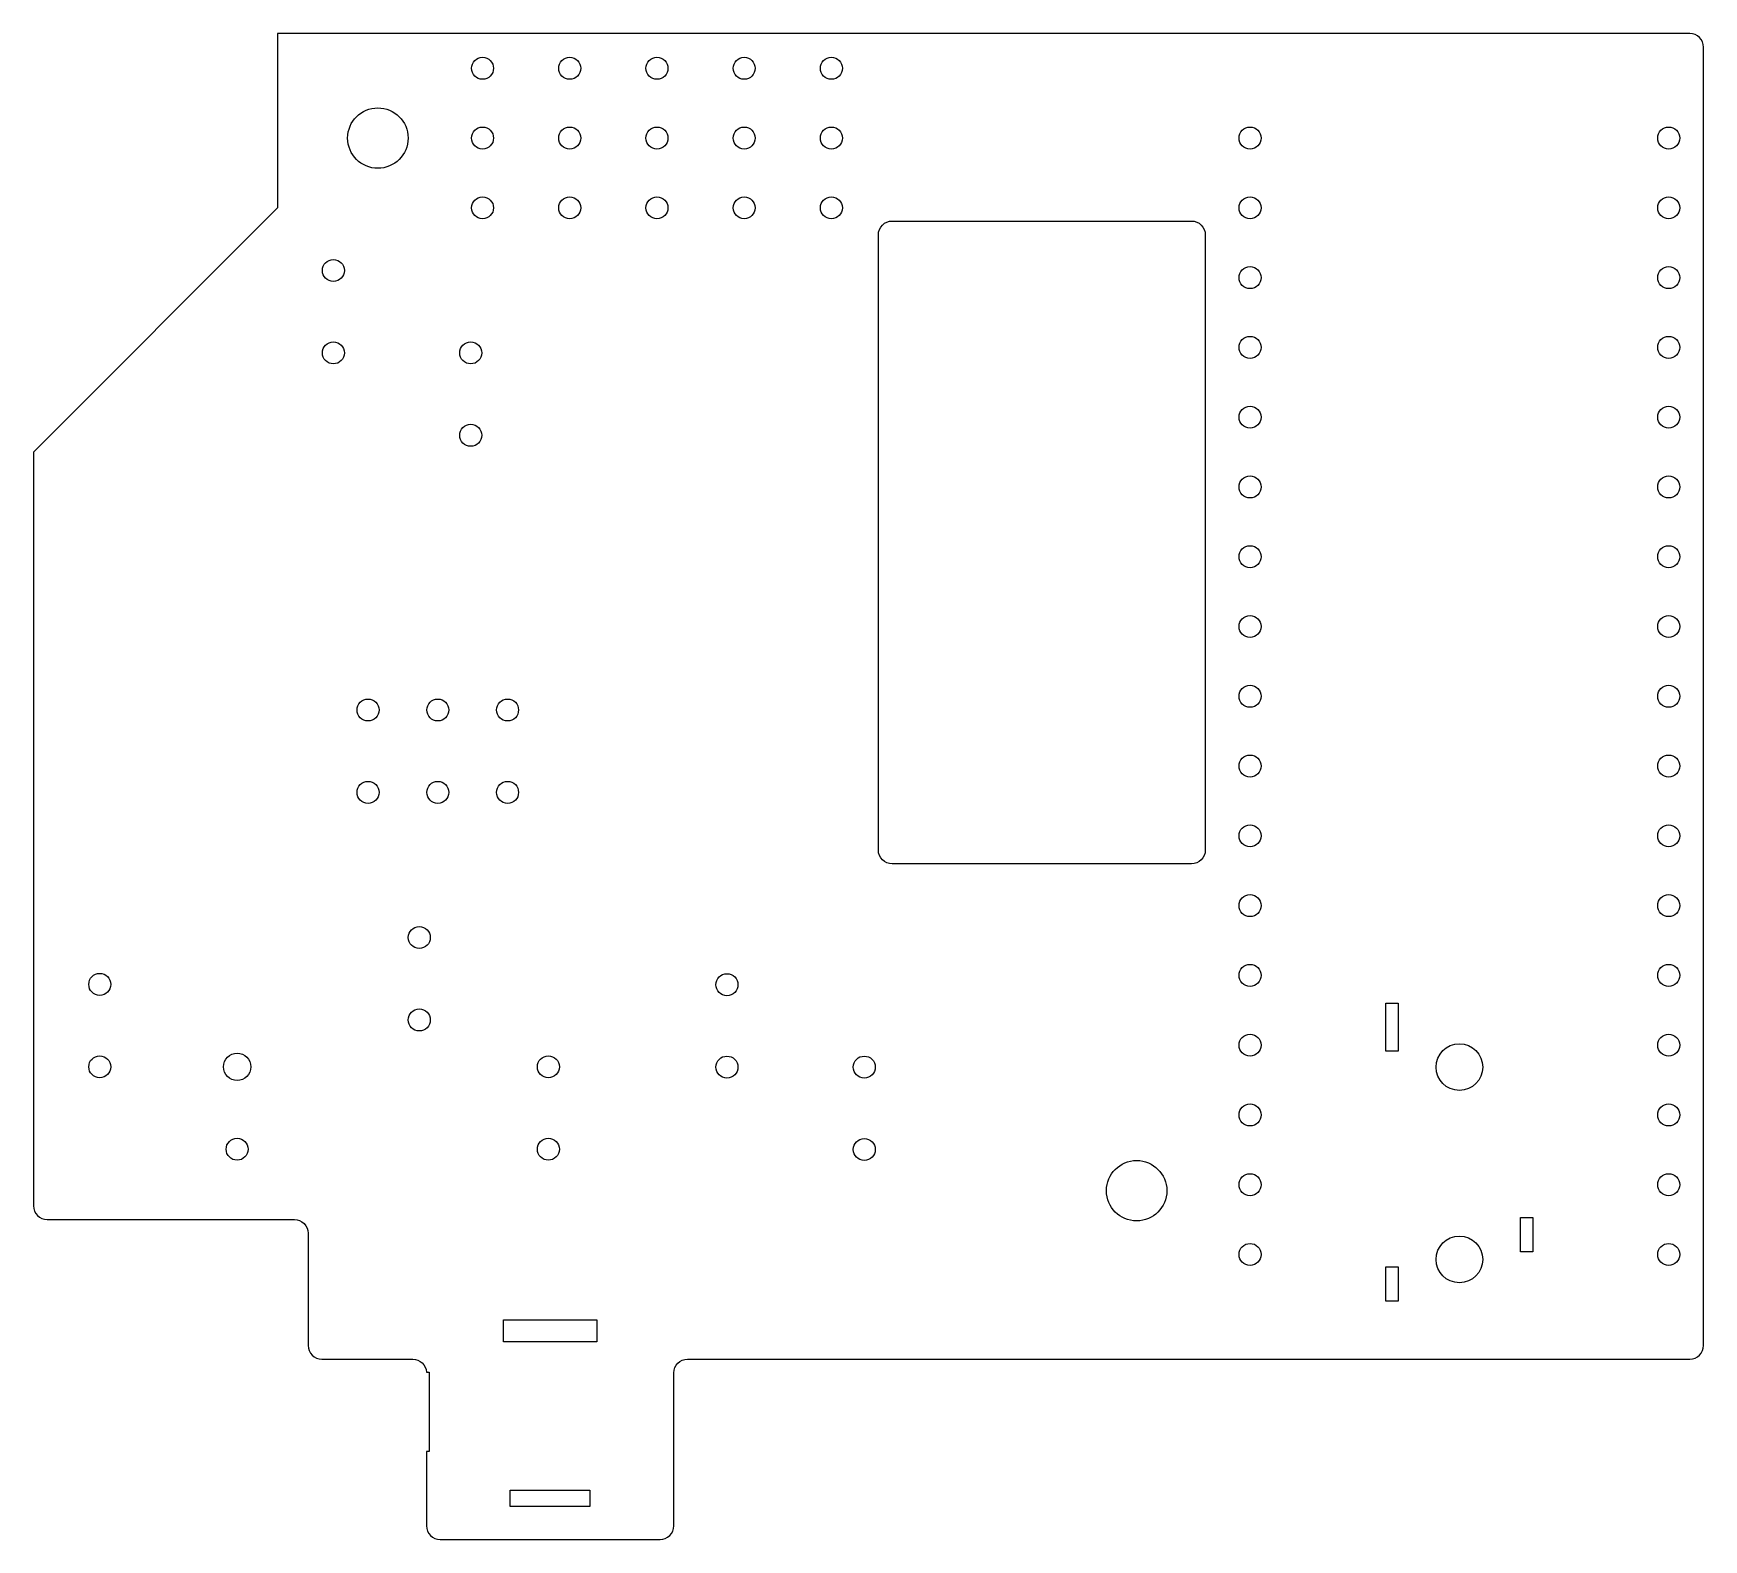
# Model space of a CAD drawing. Header units: millimetres. Extents: x -14.4 to 46.4, y -3.2 to 51.6.
import ezdxf

# ---------------------------------------------------------------- set-up
doc = ezdxf.new("R2010")
doc.units = ezdxf.units.MM

msp = doc.modelspace()

# ---------------------------------------------------------------- linework, layer by layer
for points in [[(-5.52, 51.62), (-5.52, 45.27), (-14.41, 36.38), (-14.41, 8.94, 0.414214), (-13.91, 8.44), (-4.91, 8.44, -0.414214), (-4.41, 7.94), (-4.41, 3.86, 0.414214), (-3.91, 3.36), (-0.6, 3.36, -0.402543), (-0.1, 2.88), (0, 2.88), (0, 0), (-0.1, 0), (-0.1, -2.71, 0.414214), (0.4, -3.21), (8.4, -3.21, 0.414214), (8.9, -2.71), (8.9, 2.86, -0.414214), (9.4, 3.36), (45.89, 3.36, 0.414214), (46.39, 3.86), (46.39, 51.12, 0.414214), (45.89, 51.62)], [(16.35, 21.89), (16.35, 44.29, -0.414214), (16.85, 44.79), (27.75, 44.79, -0.414214), (28.25, 44.29), (28.25, 21.89, -0.414214), (27.75, 21.39), (16.85, 21.39, -0.414214)]]:
    msp.add_lwpolyline(points, format="xyb", close=True)
for points in [[(34.825, 14.565), (34.825, 16.315), (35.275, 16.315), (35.275, 14.565)], [(39.725, 7.265), (39.725, 8.515), (40.175, 8.515), (40.175, 7.265)], [(34.825, 5.465), (34.825, 6.715), (35.275, 6.715), (35.275, 5.465)], [(2.7, 4.79), (6.1, 4.79), (6.1, 3.99), (2.7, 3.99)], [(2.95, -2.01), (2.95, -1.41), (5.85, -1.41), (5.85, -2.01)]]:
    msp.add_lwpolyline(points, close=True)
for centre, radius in [((1.94, 50.35), 0.4), ((5.115, 50.35), 0.4), ((8.29, 50.35), 0.4), ((11.465, 50.35), 0.4), ((14.64, 50.35), 0.4), ((-1.87, 47.81), 1.1), ((1.94, 47.81), 0.4), ((5.115, 47.81), 0.4), ((8.29, 47.81), 0.4), ((11.465, 47.81), 0.4), ((14.64, 47.81), 0.4), ((29.88, 47.81), 0.4), ((45.12, 47.81), 0.4), ((1.94, 45.27), 0.4), ((5.115, 45.27), 0.4), ((8.29, 45.27), 0.4), ((11.465, 45.27), 0.4), ((14.64, 45.27), 0.4), ((29.88, 45.27), 0.4), ((45.12, 45.27), 0.4), ((-3.489, 42.99), 0.4), ((29.88, 42.73), 0.4), ((45.12, 42.73), 0.4), ((-3.489, 39.99), 0.4), ((1.511, 39.99), 0.4), ((29.88, 40.19), 0.4), ((45.12, 40.19), 0.4), ((29.88, 37.65), 0.4), ((45.12, 37.65), 0.4), ((1.511, 36.99), 0.4), ((29.88, 35.11), 0.4), ((45.12, 35.11), 0.4), ((29.88, 32.57), 0.4), ((45.12, 32.57), 0.4), ((29.88, 30.03), 0.4), ((45.12, 30.03), 0.4), ((-2.229, 26.99), 0.4), ((0.311, 26.99), 0.4), ((2.851, 26.99), 0.4), ((29.88, 27.49), 0.4), ((45.12, 27.49), 0.4), ((29.88, 24.95), 0.4), ((45.12, 24.95), 0.4), ((-2.229, 23.99), 0.4), ((0.311, 23.99), 0.4), ((2.851, 23.99), 0.4), ((29.88, 22.41), 0.4), ((45.12, 22.41), 0.4), ((29.88, 19.87), 0.4), ((45.12, 19.87), 0.4), ((-0.364, 18.707), 0.4), ((29.88, 17.33), 0.4), ((45.12, 17.33), 0.4), ((-11.994, 17.001), 0.4), ((10.836, 16.99), 0.4), ((-0.364, 15.707), 0.4), ((29.88, 14.79), 0.4), ((37.5, 13.99), 0.85), ((45.12, 14.79), 0.4), ((-11.994, 14.001), 0.4), ((-6.994, 14.001), 0.5), ((4.336, 14.001), 0.4), ((10.836, 13.99), 0.4), ((15.836, 13.99), 0.4), ((29.88, 12.25), 0.4), ((45.12, 12.25), 0.4), ((-6.994, 11.001), 0.4), ((4.336, 11.001), 0.4), ((15.836, 10.99), 0.4), ((25.75, 9.49), 1.1), ((29.88, 9.71), 0.4), ((45.12, 9.71), 0.4), ((29.88, 7.17), 0.4), ((37.5, 6.99), 0.85), ((45.12, 7.17), 0.4)]:
    msp.add_circle(centre, radius)

doc.saveas('drawing.dxf')
